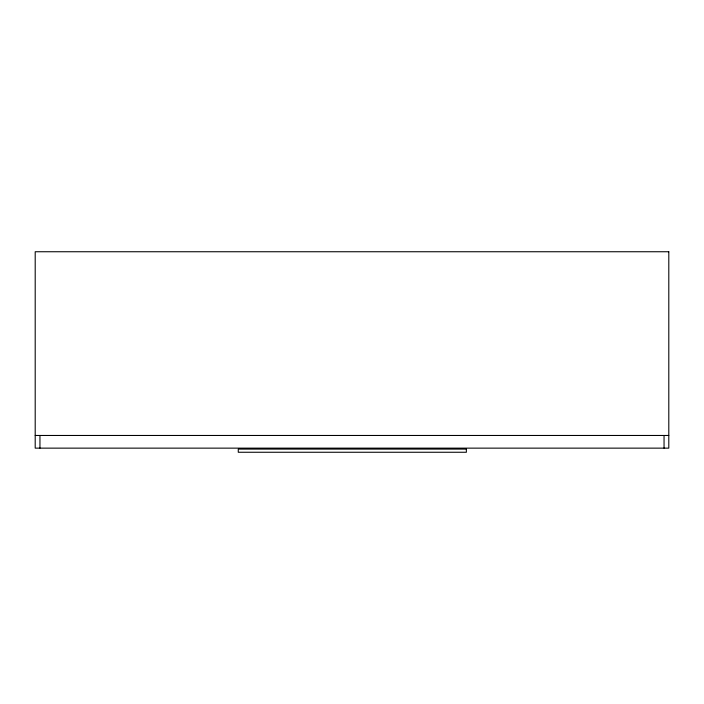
<?xml version="1.0" encoding="UTF-8"?>
<svg xmlns="http://www.w3.org/2000/svg" width="704" height="704" viewBox="0 0 704 704"><rect width="100%" height="100%" fill="white"/><g stroke="black" fill="none" stroke-linecap="round" stroke-linejoin="round"><path stroke-width="1.06" d="M35.2 435.468L668.8 435.468M664.048 435.468L664.048 448.14M39.952 435.468L39.952 448.14M668.8 251.742L35.2 251.742L35.2 448.14L668.8 448.14L668.8 251.742M466.365 449.09L238.269 449.09L238.269 452.258L466.365 452.258L466.365 449.09"/></g></svg>
